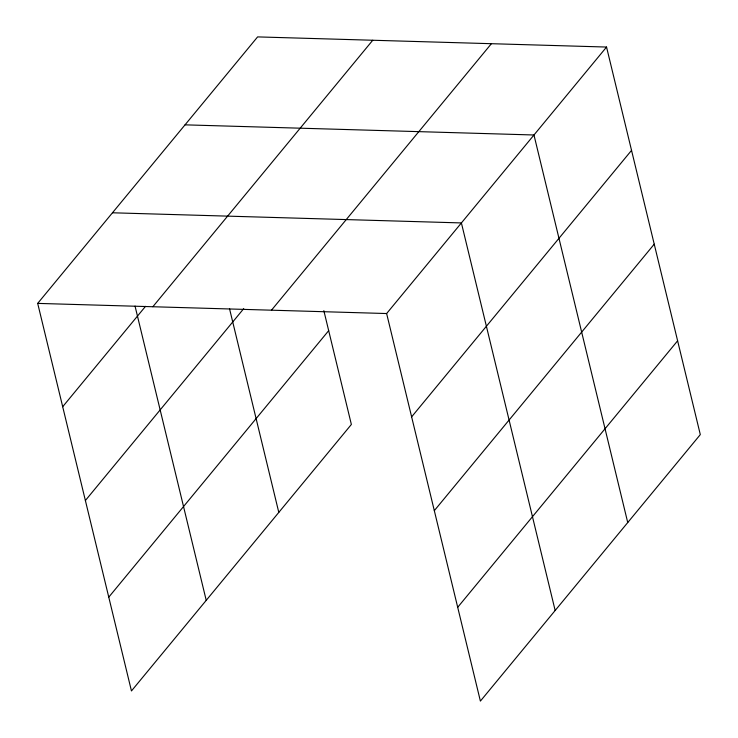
<?xml version="1.0" encoding="UTF-8"?>
<svg xmlns="http://www.w3.org/2000/svg" width="738" height="738" viewBox="0 0 738 738"><rect width="100%" height="100%" fill="white"/><g stroke="black" fill="none" stroke-linecap="round" stroke-linejoin="round"><path stroke-width="1.11" d="M323.844 310.661L351.371 424.461L131.456 690.952L37.693 303.392L257.608 36.9L606.544 47.047L700.307 434.608L480.392 701.1L386.629 313.539L606.544 47.047M62.693 406.721L145.524 306.335M152.84 306.74L372.755 40.249M85.387 500.512L243.724 308.641M271.483 310.191L491.397 43.699M108.763 597.153L328.678 330.661M411.629 416.859L631.543 150.368M434.313 510.659L654.228 244.167M457.698 607.3L677.613 340.808M185.035 124.842L533.971 134.989L627.734 522.55M112.471 212.784L461.398 222.931L555.16 610.492M37.693 303.392L386.629 313.539M229.49 308.567L278.798 512.403M135.045 306.113L206.225 600.345"/></g></svg>
